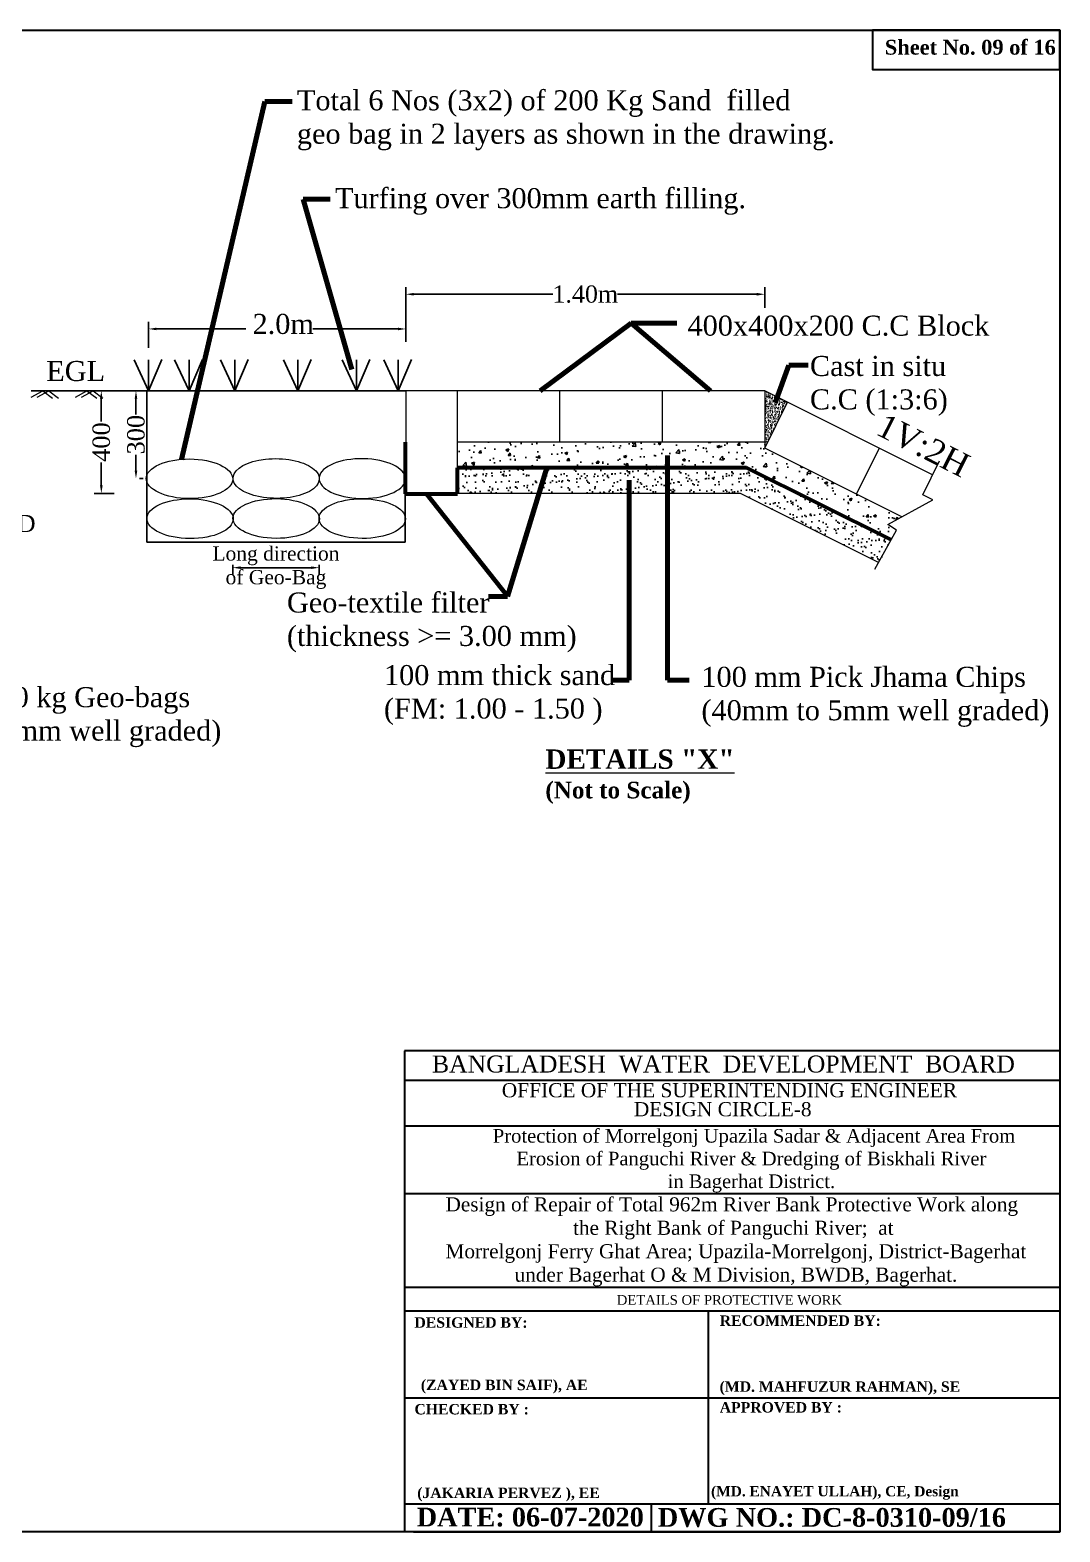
# Model space of a CAD drawing. Header units: metres. Extents: x -2434 to 11656, y -15288 to 8109.
# Drawn here: x 1863.6 to 1916.7, y -13537.8 to -13460.5 of the extents above; entities that cross this region are included whole.
import ezdxf
from ezdxf.enums import TextEntityAlignment as Align

# ---------------------------------------------------------------- set-up
doc = ezdxf.new("R2010")
doc.units = ezdxf.units.M
doc.layers.add('Layer1', color=7, linetype='Continuous', lineweight=13)
doc.layers.add('LINE', color=7, linetype='Continuous')
doc.styles.add('Kazi_T_H', font='timesbd.ttf')
doc.styles.get("Standard").update_dxf_attribs({"font": 'times.ttf'})
doc.dimstyles.get("Standard").update_dxf_attribs({"dimtxt": 0.5, "dimasz": 0.4075, "dimexe": 0.364, "dimexo": 0.219, "dimgap": 0.09, "dimtad": 0, "dimdec": 0, "dimlfac": 1000, "dimzin": 0, "dimdsep": 46, "dimtxsty": 'Standard', "dimcen": 0.09, "dimadec": 0, "dimazin": 0, "dimtfac": 1, "dimtdec": 0, "dimtofl": 0, "dimtmove": 0, "dimatfit": 3, "dimfxl": 1, "dimtolj": 1, "dimtzin": 0, "dimarcsym": 0})

# ---------------------------------------------------------------- blocks, each defined once
blk = doc.blocks.new('*D533')
at = {"layer": 'Defpoints', "color": 0, "lineweight": -3, "ltscale": 0.5}
for p in [(1901.449, -13474.059), (1901.449, -13474.979), (1882.969, -13476.066)]:
    blk.add_point(p, dxfattribs=at)
at = {"layer": 'LINE', "color": 0, "lineweight": -2, "ltscale": 0.5}
for p, q in [((1882.969, -13475.847), (1882.969, -13473.695)), ((1883.376, -13474.059), (1890.542, -13474.059)), ((1901.041, -13474.059), (1893.875, -13474.059)), ((1901.449, -13474.76), (1901.449, -13473.695))]:
    blk.add_line(p, q, dxfattribs=at)
at = {"layer": 'LINE', "color": 0, "lineweight": -3, "ltscale": 0.5}
for points in [[(1883.376, -13473.991), (1883.376, -13474.127), (1882.969, -13474.059)], [(1901.041, -13473.991), (1901.041, -13474.127), (1901.449, -13474.059)]]:
    blk.add_solid(points, dxfattribs=at)
at = {"layer": 'LINE', "color": 0, "lineweight": 13, "ltscale": 0.5, "insert": (1892.209, -13474.059), "char_height": 0.5, "attachment_point": 5}
blk.add_mtext('\\A1;{\\H1.775x;1.40m}', dxfattribs=at)
blk = doc.blocks.new('*D534')
at = {"layer": 'Defpoints', "color": 0, "lineweight": -3, "ltscale": 0.5}
for p in [(1867.287, -13479.034), (1868.174, -13479.034), (1868.174, -13484.314)]:
    blk.add_point(p, dxfattribs=at)
at = {"layer": 'LINE', "color": 0, "lineweight": -2, "ltscale": 0.5}
for p, q in [((1867.955, -13479.034), (1866.923, -13479.034)), ((1867.287, -13479.442), (1867.287, -13480.622)), ((1867.287, -13483.907), (1867.287, -13482.727)), ((1867.955, -13484.314), (1866.923, -13484.314))]:
    blk.add_line(p, q, dxfattribs=at)
at = {"layer": 'LINE', "color": 0, "lineweight": -3, "ltscale": 0.5}
for points in [[(1867.219, -13479.442), (1867.355, -13479.442), (1867.287, -13479.034)], [(1867.219, -13483.907), (1867.355, -13483.907), (1867.287, -13484.314)]]:
    blk.add_solid(points, dxfattribs=at)
at = {"layer": 'LINE', "color": 0, "lineweight": 13, "ltscale": 0.5, "insert": (1867.287, -13481.674), "char_height": 0.9, "attachment_point": 5, "rotation": 90}
blk.add_mtext('\\A1;400', dxfattribs=at)
blk = doc.blocks.new('*D535')
at = {"layer": 'Defpoints', "color": 0, "lineweight": -3, "ltscale": 0.5}
for p in [(1874.056, -13484.376), (1878.505, -13484.406), (1878.505, -13488.143)]:
    blk.add_point(p, dxfattribs=at)
at = {"layer": 'LINE', "color": 0, "lineweight": -2, "ltscale": 0.5}
for p, q in [((1874.056, -13487.993), (1874.056, -13488.507)), ((1878.505, -13487.993), (1878.505, -13488.507)), ((1874.463, -13488.143), (1878.097, -13488.143))]:
    blk.add_line(p, q, dxfattribs=at)
at = {"layer": 'LINE', "color": 0, "lineweight": -3, "ltscale": 0.5}
for points in [[(1874.463, -13488.075), (1874.463, -13488.211), (1874.056, -13488.143)], [(1878.097, -13488.075), (1878.097, -13488.211), (1878.505, -13488.143)]]:
    blk.add_solid(points, dxfattribs=at)
at = {"layer": 'LINE', "color": 0, "lineweight": 13, "ltscale": 0.5, "insert": (1876.28, -13488.143), "char_height": 0.5, "attachment_point": 5}
blk.add_mtext('\\A1;{\\H1.464x;Long direction\\Pof Geo-Bag}', dxfattribs=at)
blk = doc.blocks.new('*D1550')
at = {"layer": 'Defpoints', "color": 0, "lineweight": -3, "ltscale": 0.5}
for p in [(1869.071, -13479.034), (1869.957, -13479.034), (1869.037, -13483.55)]:
    blk.add_point(p, dxfattribs=at)
at = {"layer": 'LINE', "color": 0, "lineweight": -2, "ltscale": 0.5}
for p, q in [((1869.738, -13479.034), (1868.707, -13479.034)), ((1869.071, -13479.442), (1869.071, -13480.256)), ((1869.071, -13483.143), (1869.071, -13482.328)), ((1869.256, -13483.55), (1869.435, -13483.55))]:
    blk.add_line(p, q, dxfattribs=at)
at = {"layer": 'LINE', "color": 0, "lineweight": -3, "ltscale": 0.5}
for points in [[(1869.003, -13479.442), (1869.139, -13479.442), (1869.071, -13479.034)], [(1869.003, -13483.143), (1869.139, -13483.143), (1869.071, -13483.55)]]:
    blk.add_solid(points, dxfattribs=at)
at = {"layer": 'LINE', "color": 0, "lineweight": 13, "ltscale": 0.5, "insert": (1869.071, -13481.292), "char_height": 0.9, "attachment_point": 5, "rotation": 90}
blk.add_mtext('\\A1;300', dxfattribs=at)

msp = doc.modelspace()

# ---------------------------------------------------------------- hatches: boundary and pattern name
at = {"linetype": 'ByBlock', "lineweight": 5, "ltscale": 0.5}
h = msp.add_hatch(dxfattribs=at)
h.set_pattern_fill('AR-CONC', color=256, scale=0.00132, style=0)
h.set_pattern_definition([(50, (1897.10523, -13422.3871), (0.24048376, -0.0210396), [0.025146, -0.276606]), (355, (1897.10523, -13422.3871), (-0.0465205, 0.2521948), [0.0201168, -0.2212848]), (100.451, (1897.12527, -13422.38885), (0.1939641, 0.231154), [0.0213708, -0.2350788]), (46.1842, (1897.10523, -13422.32004), (0.3578243, -0.0554959), [0.037719, -0.414909]), (96.6356, (1897.13505, -13422.32466), (0.3133736, 0.3266017), [0.0320562, -0.3526182]), (351.184, (1897.10523, -13422.32004), (0.313374, 0.3266012), [0.0301752, -0.3319272]), (21, (1897.13876, -13422.3368), (0.20013164, -0.1349905), [0.025146, -0.276606]), (326, (1897.13876, -13422.3368), (0.0815787, 0.2431281), [0.0201168, -0.2212848]), (71.4514, (1897.15544, -13422.34805), (0.2817098, 0.1081382), [0.0213708, -0.2350788]), (37.5, (1897.10523, -13422.38709), (0.00407696, 0.11161265), [0, -0.21860256, 0, -0.2246376, 0, -0.222123]), (7.5, (1897.10523, -13422.38709), (0.08820195, 0.13223836), [0, -0.12807696, 0, -0.21357336, 0, -0.0846582]), (327.5, (1897.03047, -13422.38709), (0.17897959, -0.00756194), [0, -0.08382, 0, -0.2615184, 0, -0.3470148]), (317.5, (1896.99694, -13422.38709), (0.1955305, 0.03356297), [0, -0.108966, 0, -0.17367504, 0, -0.2464308])])
h.paths.add_polyline_path([(1902.62931, -13479.62471), (1901.448666, -13479.034388), (1901.448666, -13481.674388), (1901.448666, -13481.985998)])
at = {"linetype": 'Continuous', "lineweight": -3, "ltscale": 0.5}
h = msp.add_hatch(dxfattribs=at)
h.set_pattern_fill('AR-CONC', color=0, scale=0.0083, style=0)
h.set_pattern_definition([(50, (1667.9017, -13489.6047), (1.512133, -0.1322944), [0.158115, -1.739265]), (355, (1667.9017, -13489.6047), (-0.292515, 1.58577), [0.126492, -1.391412]), (100.451, (1668.0277, -13489.6157), (1.219623, 1.4534685), [0.134377, -1.478147]), (46.1842, (1667.9017, -13489.183), (2.249956, -0.348951), [0.237173, -2.608897]), (96.6356, (1668.0892, -13489.2121), (1.970455, 2.053632), [0.201566, -2.21722]), (351.184, (1667.9017, -13489.183), (1.970458, 2.053628), [0.189738, -2.087118]), (21, (1668.1125, -13489.2885), (1.2584035, -0.848804), [0.158115, -1.739265]), (326, (1668.1125, -13489.2885), (0.512957, 1.52876), [0.126492, -1.391412]), (71.4514, (1668.2174, -13489.3592), (1.771357, 0.67996), [0.134377, -1.478147]), (37.5, (1667.9017, -13489.6047), (0.0256354, 0.7018068), [0, -1.3745464, 0, -1.412494, 0, -1.3966825]), (7.5, (1667.9017, -13489.6047), (0.5546032, 0.8314988), [0, -0.8053324, 0, -1.3429234, 0, -0.5323205]), (327.5, (1667.4316, -13489.6047), (1.125402, -0.0475486), [0, -0.52705, 0, -1.644396, 0, -2.181987]), (317.5, (1667.2208, -13489.6047), (1.2294722, 0.21104), [0, -0.685165, 0, -1.0920476, 0, -1.549527])])
h.paths.add_polyline_path([(1901.448666, -13481.985998), (1901.448666, -13481.674388), (1885.608666, -13481.674388), (1885.608666, -13482.994388), (1900.513837, -13482.994388), (1907.952434, -13486.713686), (1908.230787, -13486.210608), (1907.78026, -13485.919355), (1908.514935, -13485.519132)])
h = msp.add_hatch(dxfattribs=at)
h.set_pattern_fill('AR-SAND', color=0, scale=0.0132, style=0)
h.set_pattern_definition([(37.5, (1667.9017, -13489.6047), (-0.0211204, 0.6460255), [0, -0.5096256, 0, -0.569976, 0, -0.54483]), (7.5, (1667.9017, -13489.6047), (0.5933707, 0.946209), [0, -0.2749296, 0, -0.4593336, 0, -0.176022]), (327.5, (1667.48933, -13489.6047), (1.0441099, 0.0018971), [0, -0.16764, 0, -0.603504, 0, -0.787908]), (317.5, (1667.4893, -13489.6047), (1.0078945, 0.2942667), [0, -0.08382, 0, -0.3956304, 0, -0.452628])])
h.paths.add_polyline_path([(1900.513837, -13482.994388), (1885.629661, -13482.994388), (1885.629661, -13484.314388), (1900.202227, -13484.314388), (1907.312819, -13487.869684), (1907.952434, -13486.713686)])

# ---------------------------------------------------------------- linework, layer by layer
at = {"color": 0, "lineweight": -3, "ltscale": 0.5}
for p, q in [((1869.720381, -13476.819121), (1869.720381, -13475.48273)), ((1882.968666, -13476.504906), (1882.968666, -13475.48273)), ((1870.127881, -13475.84673), (1874.730993, -13475.84673)), ((1882.561166, -13475.84673), (1878.184699, -13475.84673)), ((1869.631136, -13479.034388), (1869.631136, -13486.824178)), ((1882.936108, -13484.334173), (1882.936108, -13486.824178)), ((1882.936108, -13486.824178), (1869.631136, -13486.824178))]:
    msp.add_line(p, q, dxfattribs=at)
at = {"color": 0, "linetype": 'Continuous', "lineweight": -3, "ltscale": 0.5}
for p, q in [((1868.973469, -13477.434799), (1869.720381, -13479.034388)), ((1869.720381, -13479.034388), (1870.408101, -13477.421847)), ((1869.720381, -13479.034388), (1869.720381, -13477.439287)), ((1871.05697, -13477.434799), (1871.803882, -13479.034388)), ((1871.803882, -13479.034388), (1872.491601, -13477.421847)), ((1871.803882, -13479.034388), (1871.803882, -13477.439287)), ((1873.419892, -13477.434799), (1874.166804, -13479.034388)), ((1874.166804, -13479.034388), (1874.854524, -13477.421847)), ((1874.166804, -13479.034388), (1874.166804, -13477.439287)), ((1876.665464, -13477.434799), (1877.412376, -13479.034388)), ((1877.412376, -13479.034388), (1878.100096, -13477.421847)), ((1877.412376, -13479.034388), (1877.412376, -13477.439287)), ((1879.68449, -13477.434799), (1880.431402, -13479.034388)), ((1880.431402, -13479.034388), (1881.119122, -13477.421847)), ((1880.431402, -13479.034388), (1880.431402, -13477.439287)), ((1881.830851, -13477.434799), (1882.577763, -13479.034388)), ((1882.577763, -13479.034388), (1883.265483, -13477.421847)), ((1882.577763, -13479.034388), (1882.577763, -13477.439287)), ((1882.968666, -13479.034388), (1863.67674, -13479.034388))]:
    msp.add_line(p, q, dxfattribs=at)
at = {"linetype": 'ByBlock', "lineweight": 13, "ltscale": 0.5}
for p, q in [((1901.448666, -13479.034388), (1882.968666, -13479.034388)), ((1910.096252, -13483.358181), (1901.448666, -13479.034388)), ((1901.448666, -13481.674388), (1885.608666, -13481.674388)), ((1908.514935, -13485.519132), (1901.448666, -13481.985998)), ((1900.202227, -13484.314388), (1885.629661, -13484.314388)), ((1907.312819, -13487.869684), (1900.202227, -13484.314388))]:
    msp.add_line(p, q, dxfattribs=at)
at = {"linetype": 'ByBlock', "lineweight": 18, "ltscale": 0.5}
for p, q in [((1882.968666, -13479.034388), (1882.968666, -13484.314388)), ((1885.608666, -13479.034388), (1885.608666, -13484.314388)), ((1890.888666, -13479.034388), (1890.888666, -13481.674388)), ((1896.168666, -13479.034388), (1896.168666, -13481.674388)), ((1901.448666, -13479.034388), (1901.448666, -13481.674388)), ((1901.448666, -13481.985998), (1902.62931, -13479.62471)), ((1901.448666, -13481.674388), (1901.448666, -13481.985998)), ((1906.171242, -13484.347285), (1907.351886, -13481.985998))]:
    msp.add_line(p, q, dxfattribs=at)
at = {"linetype": 'ByBlock', "lineweight": 60, "ltscale": 0.5}
for p, q in [((1882.936108, -13481.67984), (1882.936108, -13484.334173)), ((1900.513837, -13482.994388), (1885.629661, -13482.994388)), ((1885.629661, -13484.334173), (1885.629661, -13482.994388)), ((1907.952434, -13486.713686), (1900.513837, -13482.994388)), ((1882.936108, -13484.334173), (1885.629661, -13484.334173))]:
    msp.add_line(p, q, dxfattribs=at)
at = {"linetype": 'ByBlock', "lineweight": 30, "ltscale": 0.5}
for p in [(1916.652011, -13515.707234), (1883.367886, -13537.812099)]:
    msp.add_line(p, (1916.652011, -13537.812099), dxfattribs=at)
at = {"color": 7, "lineweight": 30, "ltscale": 0.18}
msp.add_lwpolyline([(1916.652011, -13460.450353), (1906.997188, -13460.450353), (1906.997188, -13462.475718), (1916.652011, -13462.475718)], close=True, dxfattribs=at)
at = {"linetype": 'ByBlock', "lineweight": 18, "ltscale": 0.5}
for points in [[(1863.672343, -13479.354857), (1864.26651, -13479.034388), (1864.767828, -13479.419759)], [(1863.990092, -13479.354857), (1864.584259, -13479.034388), (1865.085577, -13479.419759)], [(1865.953952, -13479.354857), (1866.548119, -13479.034388), (1867.049437, -13479.419759)], [(1866.271701, -13479.354857), (1866.865868, -13479.034388), (1867.367185, -13479.419759)], [(1907.117516, -13488.222661), (1908.230787, -13486.210608), (1907.78026, -13485.919355), (1910.112911, -13484.648615), (1909.582754, -13484.383865), (1910.457522, -13482.636562)]]:
    msp.add_lwpolyline(points, dxfattribs=at)
at = {"color": 0, "lineweight": -3, "ltscale": 0.5}
for points in [[(1870.127881, -13475.778813), (1870.127881, -13475.914647), (1869.720381, -13475.84673)], [(1882.561166, -13475.778813), (1882.561166, -13475.914647), (1882.968666, -13475.84673)]]:
    msp.add_solid(points, dxfattribs=at)
at = {"layer": 'Layer1', "color": 7, "lineweight": 30}
msp.add_lwpolyline([(1893.00987, -13537.812099), (1805.552931, -13537.812099), (1805.552931, -13460.450353), (1916.652011, -13460.450353), (1916.652011, -13521.335288), (1916.652011, -13535.289869), (1916.652011, -13537.812099)], close=True, dxfattribs=at)
at = {"layer": 'LINE', "color": 0, "linetype": 'ByBlock', "lineweight": 30, "ltscale": 0.5}
for p, q in [((1916.652011, -13513.028826), (1882.899733, -13513.028826)), ((1882.899733, -13513.028826), (1882.899733, -13537.812099)), ((1916.652011, -13514.550203), (1882.899733, -13514.550203)), ((1916.652011, -13516.911875), (1882.899733, -13516.911875)), ((1916.652011, -13520.397466), (1882.899733, -13520.397466)), ((1916.652011, -13525.219874), (1882.899733, -13525.219874)), ((1916.652011, -13526.44474), (1882.899733, -13526.44474)), ((1898.555016, -13536.35668), (1898.555016, -13526.44474)), ((1882.899733, -13530.911205), (1916.652011, -13530.911205)), ((1882.899733, -13536.35668), (1916.652011, -13536.35668)), ((1895.61896, -13537.812099), (1895.61896, -13536.35668))]:
    msp.add_line(p, q, dxfattribs=at)
at = {"layer": 'LINE', "color": 7, "lineweight": 9, "ltscale": 0.5}
for centre in [(1871.826964, -13483.564955), (1871.85466, -13485.621277), (1876.288734, -13485.611114), (1880.72517, -13485.61506)]:
    msp.add_ellipse(centre, major_axis=(-2.224494, 0.014562), ratio=0.459670532, dxfattribs=at)
for centre, start_param, end_param in [((1876.288734, -13483.550125), -0.061116399, 6.222068908), ((1880.72517, -13483.554071), 0.086922436, 6.220874297)]:
    msp.add_ellipse(centre, major_axis=(-2.224494, 0.014562), ratio=0.459670532, start_param=start_param, end_param=end_param, dxfattribs=at)

# ---------------------------------------------------------------- texts
at = {"color": 7, "lineweight": 30, "ltscale": 0.18, "insert": (1907.634193, -13460.954523), "char_height": 0.76320555, "width": 27.41409531, "attachment_point": 1}
msp.add_mtext('{\\fTimes New Roman|b1|i0|c0|p18;Sheet No. 09 of 16}', dxfattribs=at)
at = {"layer": 'LINE', "color": 7, "lineweight": 13, "ltscale": 0.5}
msp.add_text('1V:2H ', height=1.225125, rotation=332.99359933, dxfattribs=at).set_placement((1907.097879, -13481.239476))
at = {"layer": 'LINE', "color": 0, "linetype": 'ByBlock', "lineweight": 30, "ltscale": 0.5}
for s, height, p in [('BANGLADESH  WATER  DEVELOPMENT  BOARD', 0.87471451, (1899.323005, -13514.147048)), ('OFFICE OF THE SUPERINTENDING ENGINEER', 0.72956831, (1899.630522, -13515.422857)), ('DESIGN CIRCLE-8', 0.72956831, (1899.285704, -13516.400646)), ('DETAILS OF PROTECTIVE WORK', 0.5, (1899.630027, -13526.11085))]:
    msp.add_text(s, height=height, dxfattribs=at).set_placement(p, align=Align.CENTER)
at = {"layer": 'LINE', "color": 0, "linetype": 'ByBlock', "lineweight": 30, "ltscale": 0.5, "style": 'Kazi_T_H'}
for s, height, p in [('RECOMMENDED BY:', 0.53597578, (1899.130112, -13527.195106)), ('DESIGNED BY:', 0.53597578, (1883.412109, -13527.290867)), ('(ZAYED BIN SAIF), AE', 0.53597578, (1883.739631, -13530.507132)), ('(MD. MAHFUZUR RAHMAN), SE', 0.53597578, (1899.125308, -13530.592163)), ('CHECKED BY :', 0.53597578, (1883.412109, -13531.757332)), ('APPROVED BY :', 0.53597578, (1899.130112, -13531.661571)), ('(JAKARIA PERVEZ ), EE', 0.53597578, (1883.553615, -13536.064473)), ('DATE: 06-07-2020', 0.9647564, (1883.527488, -13537.527824)), ('DWG NO.: DC-8-0310-09/16', 0.9647564, (1895.943507, -13537.544449))]:
    msp.add_text(s, height=height, dxfattribs=at).set_placement(p)
at = {"layer": 'LINE', "lineweight": 50, "ltscale": 0.5, "style": 'Kazi_T_H'}
msp.add_text('(MD. ENAYET ULLAH), CE, Design ', height=0.52504534, dxfattribs=at).set_placement((1898.685295, -13535.978036))
at = {"layer": 'LINE', "color": 7, "lineweight": 13, "ltscale": 0.5, "attachment_point": 1}
for s, insert, char_height, width in [('Total 6 Nos (3x2) of 200 Kg Sand  filled \\Pgeo bag in 2 layers as shown in the drawing.', (1877.358624, -13463.554774), 1.03193343, 39.65808448), ('Turfing over 300mm earth filling.', (1879.318996, -13468.595212), 1.03193343, 39.65808448), ('\\A1;2.0m', (1875.07497, -13475.071361), 1.0319334, 39.65808448), ('400x400x200 C.C Block', (1897.472882, -13475.160175), 1.03193343, 39.65808448), ('EGL', (1864.451166, -13477.49701), 1.0319334, 39.65808448), ('Cast in situ\\PC.C (1:3:6)', (1903.776562, -13477.237612), 1.03193343, 39.65808448), (' Geo-textile filter\\P (thickness >= 3.00 mm)', (1876.456179, -13489.422247), 1.03193343, 39.65808448), ('100 mm thick sand \\P(FM: 1.00 - 1.50 )', (1881.841778, -13493.161717), 1.03193343, 39.65808448), ('100 mm Pick Jhama Chips \\P(40mm to 5mm well graded)', (1898.188665, -13493.25028), 1.03193343, 39.65808448), ('2-Layers (3 Nos. in each layer) 200 kg Geo-bags\\Pfilled with pick jhama (40mm to 5mm well graded)\\Pto be Placed.', (1841.433922, -13494.297374), 1.03193343, 39.65808448), ('{\\fTimes New Roman|b1|i0|c0|p18;\\H1.432x;\\LDETAILS "X"\\P\\H0.8606x;\\l(Not to Scale)}', (1890.151381, -13497.506918), 0.69625326, 10.94491599)]:
    msp.add_mtext(s, dxfattribs=dict(at, insert=insert, char_height=char_height, width=width))
at = {"layer": 'LINE', "color": 0, "linetype": 'ByBlock', "lineweight": -3, "ltscale": 0.5, "insert": (1854.956435, -13485.427072), "char_height": 0.88111239, "attachment_point": 1}
msp.add_mtext('EL 0.00 m PWD', dxfattribs=at)
at = {"layer": 'LINE', "color": 0, "linetype": 'ByBlock', "lineweight": -3, "ltscale": 0.5}
for s, insert, char_height, width, attachment_point in [('{\\fTimes New Roman|b1|i0|c0|p18; }Protection of Morrelgonj Upazila Sadar & Adjacent Area From \\PErosion of Panguchi River & Dredging of Biskhali River\\Pin Bagerhat District.', (1900.765003, -13517.057491), 0.70173527, 30.66594224, 2), ('      Design of Repair of Total 962m River Bank Protective Work along   \\P                              the Right Bank of Panguchi River;  at \\P      Morrelgonj Ferry Ghat Area; Upazila-Morrelgonj, District-Bagerhat  \\P                   under Bagerhat O & M Division, BWDB, Bagerhat.', (1883.368331, -13520.573988), 0.72465922, 31.66772271, 1)]:
    msp.add_mtext(s, dxfattribs=dict(at, insert=insert, char_height=char_height, width=width, attachment_point=attachment_point))

# ---------------------------------------------------------------- dimensions: what is measured, and where the dimension line sits
at = {"layer": 'LINE', "color": 7, "lineweight": 13, "ltscale": 0.5}
dim = msp.add_linear_dim(base=(1901.448666, -13474.059022), p1=(1882.968666, -13476.06573), p2=(1901.448666, -13474.978592), text='{\\H1.775x;1.40m}', dimstyle='Standard', override={"dimfxl": 0.12}, dxfattribs=at)
dim.commit()
dim.dimension.update_dxf_attribs({"geometry": '*D533', "text_midpoint": (1892.208666, -13474.059022)})
for base, p1, p2, text, picture, middle in [((1867.286766, -13479.034388), (1868.173504, -13484.314388), (1868.173504, -13479.034388), '400', '*D534', (1867.286766, -13481.674388)), ((1869.070603, -13479.034388), (1869.036644, -13483.550393), (1869.957341, -13479.034388), '300', '*D1550', (1869.070603, -13481.292391))]:
    dim = msp.add_linear_dim(base=base, p1=p1, p2=p2, angle=90, text=text, dimstyle='Standard', override={"dimtxt": 0.9, "dimfxl": 0.12}, dxfattribs=at)
    dim.commit()
    dim.dimension.update_dxf_attribs({"geometry": picture, "text_midpoint": middle})
dim = msp.add_linear_dim(base=(1878.504794, -13488.143332), p1=(1874.055806, -13484.376483), p2=(1878.504794, -13484.405607), text='{\\H1.464x;Long direction\\Pof Geo-Bag}', dimstyle='Standard', override={"dimfxl": 0.15, "dimfxlon": 1}, dxfattribs=at)
dim.commit()
dim.dimension.update_dxf_attribs({"geometry": '*D535', "text_midpoint": (1876.2803, -13488.143332), "dimtype": 160})

# ---------------------------------------------------------------- leaders
for points in [[(1871.415824, -13482.566735), (1875.714604, -13464.125861), (1877.118514, -13464.125861)], [(1880.188762, -13477.942666), (1877.674977, -13469.166299), (1879.078886, -13469.166299)], [(1889.882024, -13479.034388), (1894.578461, -13475.555193), (1896.915295, -13475.555193)], [(1898.654784, -13479.034388), (1894.578461, -13475.555193)], [(1896.437838, -13482.36199), (1896.437838, -13493.928899), (1897.557131, -13493.928899)], [(1890.231275, -13482.994388), (1888.196402, -13489.628442), (1887.217731, -13489.628442)], [(1894.463344, -13483.640826), (1894.463344, -13493.930303), (1893.628096, -13493.930303)], [(1884.035125, -13484.334173), (1888.194613, -13489.608047)]]:
    msp.add_leader(points, dimstyle='Standard', override={"dimtxt": 0.9, "dimasz": 0.7, "dimclrd": 7, "dimclre": 7, "dimclrt": 7, "dimlwd": 65535, "dimlwe": 65535}, dxfattribs=at)
at = {"layer": 'LINE', "color": 0, "linetype": 'ByBlock', "lineweight": -3, "ltscale": 0.5}
msp.add_leader([(1901.988305, -13479.646879), (1902.684204, -13477.707747), (1903.692641, -13477.707747)], dimstyle='Standard', override={"dimtxt": 0.9, "dimasz": 0.7, "dimclrd": 7, "dimclre": 7, "dimclrt": 7, "dimlwd": 65535, "dimlwe": 65535}, dxfattribs=at)

doc.saveas('drawing.dxf')
